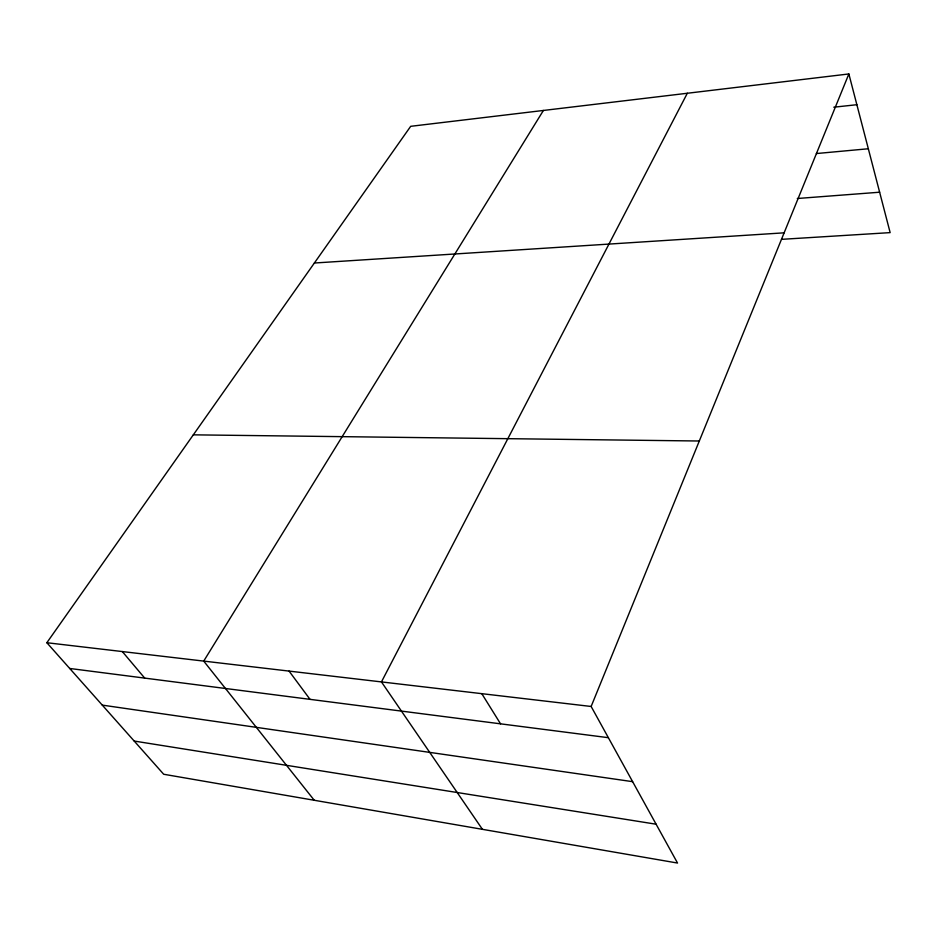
<?xml version="1.0" encoding="UTF-8"?>
<svg xmlns="http://www.w3.org/2000/svg" width="937" height="937" viewBox="0 0 937 937"><rect width="100%" height="100%" fill="white"/><g stroke="black" fill="none" stroke-linecap="round" stroke-linejoin="round"><path stroke-width="1.41" d="M591.142 706.475L848.863 73.953L410.687 126.319L46.85 642.723L163.694 774.255L677.533 863.047L591.142 706.475L46.85 642.723M687.325 93.255L381.453 681.913L482.414 829.327M543.413 110.449L203.716 661.1L314.258 800.268M833.789 107.205L856.863 104.71M816.373 153.551L868.33 148.76M797.317 198.503L879.632 192.214M314.375 263.016L784.128 232.833M781.563 239.345L890.15 232.622L848.863 73.953M193.315 434.838L699.295 441.011M69.713 668.468L608.359 737.688M102.274 705.116L632.627 781.669M134.19 741.05L656.099 824.209M122.325 651.566L144.696 678.095M289.065 671.091L310.03 699.353M481.794 693.673L500.545 723.832"/></g></svg>
